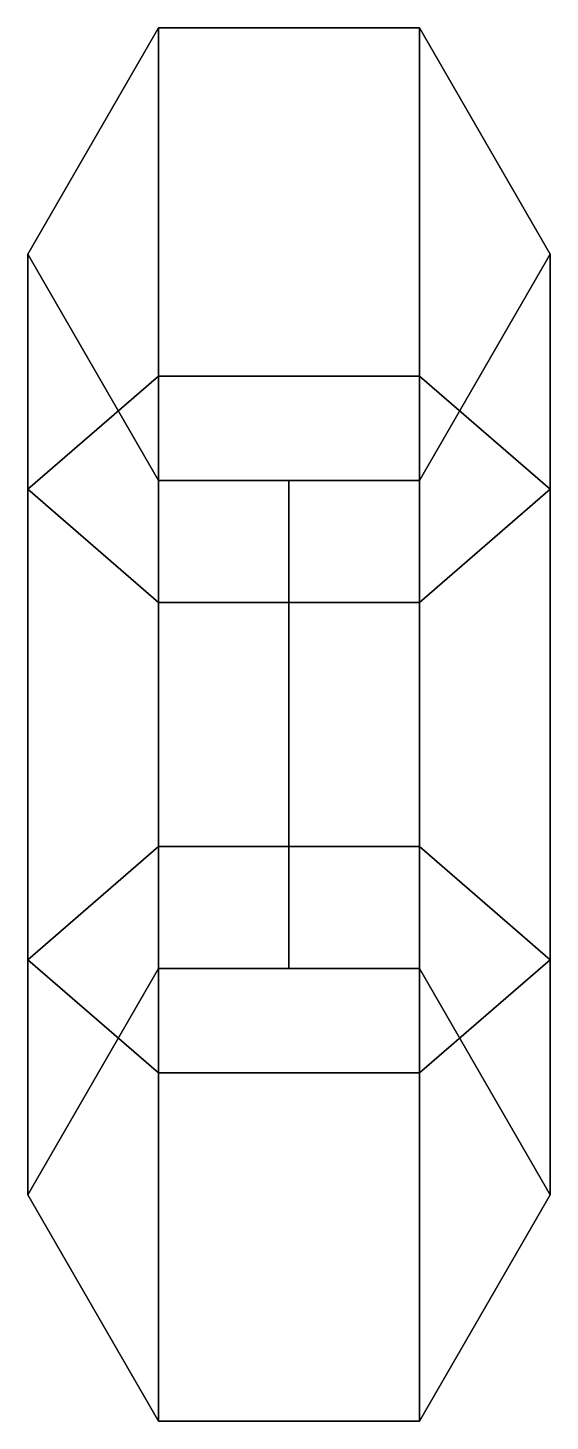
# Model space of a CAD drawing. Extents: x -1.92 to 1.92, y -0.4 to 0.4.
# Drawn here: x -1.92 to -1.62, y -0.4 to 0.4 of the extents above.
import ezdxf

# ---------------------------------------------------------------- set-up
doc = ezdxf.new("R2010")
doc.units = 0
doc.layers.add('WHEELS', color=2, linetype='CONTINUOUS')

msp = doc.modelspace()

# ---------------------------------------------------------------- linework, layer by layer
at = {"layer": 'WHEELS'}
for points in [[(-1.845, 0.19995, -0.34633), (-1.92, 0.135, -0.23383), (-1.92, 0.27), (-1.845, 0.3999)], [(-1.845, 0.3999), (-1.92, 0.27), (-1.92, 0.135, 0.23383), (-1.845, 0.19995, 0.34633)], [(-1.695, 0.19995, -0.34633), (-1.845, 0.19995, -0.34633), (-1.845, 0.3999), (-1.695, 0.3999)], [(-1.695, 0.3999), (-1.845, 0.3999), (-1.845, 0.19995, 0.34633), (-1.695, 0.19995, 0.34633)], [(-1.62, 0.135, -0.23383), (-1.695, 0.19995, -0.34633), (-1.695, 0.3999), (-1.62, 0.27)], [(-1.62, 0.27), (-1.695, 0.3999), (-1.695, 0.19995, 0.34633), (-1.62, 0.135, 0.23383)], [(-1.92, 0.135, -0.23383), (-1.845, 0.07005, -0.12133), (-1.845, 0.1401), (-1.92, 0.27)], [(-1.92, 0.27), (-1.845, 0.1401), (-1.845, 0.07005, 0.12133), (-1.92, 0.135, 0.23383)], [(-1.695, 0.07005, -0.12133), (-1.62, 0.135, -0.23383), (-1.62, 0.27), (-1.695, 0.1401)], [(-1.695, 0.1401), (-1.62, 0.27), (-1.62, 0.135, 0.23383), (-1.695, 0.07005, 0.12133)], [(-1.845, -0.19995, -0.34633), (-1.92, -0.135, -0.23383), (-1.92, 0.135, -0.23383), (-1.845, 0.19995, -0.34633)], [(-1.845, 0.19995, 0.34633), (-1.92, 0.135, 0.23383), (-1.92, -0.135, 0.23383), (-1.845, -0.19995, 0.34633)], [(-1.695, -0.19995, -0.34633), (-1.845, -0.19995, -0.34633), (-1.845, 0.19995, -0.34633), (-1.695, 0.19995, -0.34633)], [(-1.695, 0.19995, 0.34633), (-1.845, 0.19995, 0.34633), (-1.845, -0.19995, 0.34633), (-1.695, -0.19995, 0.34633)], [(-1.62, -0.135, -0.23383), (-1.695, -0.19995, -0.34633), (-1.695, 0.19995, -0.34633), (-1.62, 0.135, -0.23383)], [(-1.62, 0.135, 0.23383), (-1.695, 0.19995, 0.34633), (-1.695, -0.19995, 0.34633), (-1.62, -0.135, 0.23383)], [(-1.845, 0.07005, -0.12133), (-1.695, 0.07005, -0.12133), (-1.695, 0.1401), (-1.845, 0.1401)], [(-1.845, 0.1401), (-1.695, 0.1401), (-1.695, 0.07005, 0.12133), (-1.845, 0.07005, 0.12133)], [(-1.77, 0.07, 0.13), (-1.77, -0.07, 0.13), (-1.77, -0.14), (-1.77, 0.14)], [(-1.77, 0.14), (-1.77, -0.14), (-1.77, -0.07, 0.13), (-1.77, 0.07, 0.13)], [(-1.77, 0.07, -0.13), (-1.77, -0.07, -0.13), (-1.77, -0.14), (-1.77, 0.14)], [(-1.77, 0.14), (-1.77, -0.14), (-1.77, -0.07, -0.13), (-1.77, 0.07, -0.13)], [(-1.92, -0.135, -0.23383), (-1.845, -0.07005, -0.12133), (-1.845, 0.07005, -0.12133), (-1.92, 0.135, -0.23383)], [(-1.92, 0.135, 0.23383), (-1.845, 0.07005, 0.12133), (-1.845, -0.07005, 0.12133), (-1.92, -0.135, 0.23383)], [(-1.695, -0.07005, -0.12133), (-1.62, -0.135, -0.23383), (-1.62, 0.135, -0.23383), (-1.695, 0.07005, -0.12133)], [(-1.695, 0.07005, 0.12133), (-1.62, 0.135, 0.23383), (-1.62, -0.135, 0.23383), (-1.695, -0.07005, 0.12133)], [(-1.845, -0.07005, -0.12133), (-1.695, -0.07005, -0.12133), (-1.695, 0.07005, -0.12133), (-1.845, 0.07005, -0.12133)], [(-1.845, 0.07005, 0.12133), (-1.695, 0.07005, 0.12133), (-1.695, -0.07005, 0.12133), (-1.845, -0.07005, 0.12133)], [(-1.92, -0.27), (-1.845, -0.1401), (-1.845, -0.07005, -0.12133), (-1.92, -0.135, -0.23383)], [(-1.92, -0.135, 0.23383), (-1.845, -0.07005, 0.12133), (-1.845, -0.1401), (-1.92, -0.27)], [(-1.845, -0.1401), (-1.695, -0.1401), (-1.695, -0.07005, -0.12133), (-1.845, -0.07005, -0.12133)], [(-1.845, -0.07005, 0.12133), (-1.695, -0.07005, 0.12133), (-1.695, -0.1401), (-1.845, -0.1401)], [(-1.695, -0.1401), (-1.62, -0.27), (-1.62, -0.135, -0.23383), (-1.695, -0.07005, -0.12133)], [(-1.695, -0.07005, 0.12133), (-1.62, -0.135, 0.23383), (-1.62, -0.27), (-1.695, -0.1401)], [(-1.845, -0.3999), (-1.92, -0.27), (-1.92, -0.135, -0.23383), (-1.845, -0.19995, -0.34633)], [(-1.845, -0.19995, 0.34633), (-1.92, -0.135, 0.23383), (-1.92, -0.27), (-1.845, -0.3999)], [(-1.62, -0.27), (-1.695, -0.3999), (-1.695, -0.19995, -0.34633), (-1.62, -0.135, -0.23383)], [(-1.62, -0.135, 0.23383), (-1.695, -0.19995, 0.34633), (-1.695, -0.3999), (-1.62, -0.27)], [(-1.695, -0.3999), (-1.845, -0.3999), (-1.845, -0.19995, -0.34633), (-1.695, -0.19995, -0.34633)], [(-1.695, -0.19995, 0.34633), (-1.845, -0.19995, 0.34633), (-1.845, -0.3999), (-1.695, -0.3999)]]:
    msp.add_3dface(points, dxfattribs=at)

doc.saveas('drawing.dxf')
